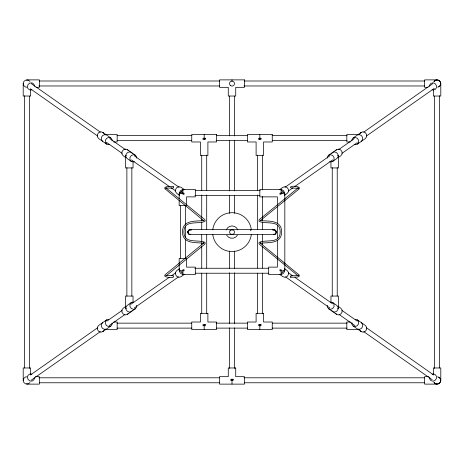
<?xml version="1.0" encoding="UTF-8"?>
<svg xmlns="http://www.w3.org/2000/svg" width="464" height="464" viewBox="0 0 464 464"><rect width="100%" height="100%" fill="white"/><g stroke="black" fill="none" stroke-linecap="round" stroke-linejoin="round"><path stroke-width="0.7" d="M283.382 270.738L282.483 272.617L281.091 273.157M112.102 140.876L112.126 139.757L110.89 138.011L106.882 135.198M136.671 158.131L136.7 157.012L135.459 155.272L127.449 149.646L125.39 149.072L123.302 149.878L121.98 151.769L121.928 154.007L123.163 155.747L126.022 157.76M327.34 305.306L327.3 306.988L328.541 308.728L336.551 314.354L338.61 314.928L340.698 314.122L342.02 312.231L342.072 309.993L340.837 308.253L337.978 306.24M351.915 322.567L351.874 324.243L353.11 325.989L357.118 328.802M429.722 377.215L429.687 378.897L430.923 380.637L432.982 381.211L435.07 380.399L436.398 378.514L436.45 376.275L435.209 374.535L433.15 373.961L432.106 374.361M125.93 156.82L125.982 154.582L127.304 152.691L129.398 151.885L131.457 152.459L132.281 153.619M179.516 194.457L179.568 192.218L180.896 190.327L182.984 189.521M284.484 269.543L284.432 271.782L283.104 273.673L281.016 274.479M338.07 307.18L338.018 309.418L336.696 311.309L334.602 312.115L332.543 311.541L331.719 310.381M290.963 276.747L290.725 277.257L290.725 275.767L297.424 275.599M34.458 377.725L33.872 379.83L32.155 381.077L29.98 380.99L28.165 379.604L27.405 377.441L27.997 375.335L29.708 374.088L31.888 374.175M30.659 90.01L30.659 96.031L23.2 96.031L23.2 83.601L23.913 81.409L25.775 80.057L28.084 80.057L29.945 81.409M29.945 382.591L28.084 383.943L25.775 383.943L23.913 382.591L23.2 380.399L23.913 378.206L25.775 376.849L26.929 376.849M434.055 81.409L435.916 80.057L438.225 80.057L440.087 81.409L440.8 83.601L440.087 85.794L438.689 86.809M433.341 373.99L433.341 367.969L440.8 367.969L440.8 380.399L440.087 382.591L438.225 383.943L435.916 383.943L434.055 382.591M250.374 230.103L250.601 229.628L250.821 230.103M231.762 230.103L232.046 229.628L232.331 230.103M232.331 234.123L232.046 234.598L231.762 234.123M276.068 232.882L275.193 234.123L273.777 234.598L190.315 234.598L188.865 234.123L187.972 232.882L187.972 231.345L188.865 230.103L190.315 229.628L273.777 229.628L275.471 230.422M102.596 322.695L101.361 324.435L101.413 326.679L102.735 328.564L104.823 329.376L106.198 328.993M108.657 319.307L106.604 319.882L105.363 321.627L105.415 323.866L106.737 325.751L108.831 326.563L110.89 325.989L112.126 324.243L112.102 323.124M106.604 319.882L98.594 325.508L97.353 327.248L97.405 329.492L98.728 331.377L100.821 332.189L102.88 331.609L103.704 330.449M126.341 306.6L127.171 305.44L131.173 302.627L133.232 302.052M131.173 302.627L129.937 304.367L129.99 306.605L131.312 308.496L133.4 309.302L135.459 308.728L136.7 306.988L136.66 305.306M126.022 306.24L123.163 308.253L121.928 309.993L121.98 312.231L123.302 314.122L125.39 314.928L127.449 314.354L128.279 313.194M132.281 310.381L131.457 311.541L129.398 312.115L127.304 311.309L125.982 309.418L125.93 307.18M337.978 157.76L340.837 155.747L342.072 154.007L342.02 151.769L340.698 149.878L338.61 149.072L336.551 149.646L328.541 155.272L327.3 157.012L327.329 158.131M331.719 153.619L332.543 152.459L334.602 151.885L336.696 152.691L338.018 154.582L338.07 156.82M335.721 150.806L336.551 149.646M329.724 161.542L330.768 161.948L332.827 161.373L334.063 159.633L334.01 157.395L332.688 155.504L330.6 154.698L328.541 155.272M337.659 157.4L336.829 158.56L332.827 161.373M357.118 135.198L353.11 138.011L351.874 139.757L351.898 140.876M360.296 133.551L361.12 132.391L363.179 131.811L365.272 132.623L366.595 134.508L366.647 136.752L365.406 138.492L357.396 144.118L355.343 144.693L354.293 144.287M357.396 144.118L358.637 142.373L358.585 140.134L357.263 138.249L355.169 137.437L353.11 138.011M361.404 141.305L362.639 139.565L362.587 137.321L361.265 135.436L359.177 134.624L357.802 135.007M433.892 81.931L434.93 80.55L437.129 79.878L439.309 80.62L440.638 82.505L440.597 84.813L439.217 86.652L437.564 87.162M260.646 220.325L260.275 220.812L260.362 220.377L260.814 220.794L260.443 220.626C268.859 221.369 281.607 219.797 281.636 231.884C281.607 243.971 268.859 242.399 260.443 243.148L260.814 242.974L260.362 243.397L260.275 242.962L260.646 243.443M179.881 193.146L182.903 190.13M173.24 186.656C175.502 189.486 167.84 187.212 166.008 188.378M173.24 275.912C175.595 278.539 166.651 277.536 164.958 276.37L164.761 275.169L165.37 274.508L203.835 242.962L203.754 243.397L203.655 242.962L203.853 243.356L203.296 242.974L203.667 243.148C195.251 242.399 182.509 243.971 182.474 231.884C182.509 219.797 195.251 221.369 203.667 220.626L203.296 220.794L203.853 220.417L203.655 220.812L203.754 220.377L203.835 220.812L164.761 188.599L164.958 187.398L166.512 186.696L173.391 186.511M260.327 220.609L298.741 189.26L299.35 188.599L299.152 187.398C293.3 184.214 283.579 188.575 297.424 188.175M272.693 229.982L274.543 229.75L275.79 230.654L276.266 232.116L275.79 233.578L274.543 234.477L273.4 234.477L275.239 234.123L276.144 232.882L275.912 231.026M279.531 189.695L282.959 187.282L285.018 186.708L287.112 187.514L288.434 189.405L288.486 191.644L287.245 193.384L284.386 195.396M357.692 134.798L361.12 132.391M285.018 187.276L329.771 155.84M338.569 149.663L354.368 138.568M363.799 132.078L432.813 83.607M366.606 135.917L434.35 88.334M288.463 190.93L293.178 187.618M294.356 186.795L332.63 159.912M342.014 153.323L357.228 142.639M179.614 268.604L176.755 270.616L175.514 272.356L175.566 274.595L176.888 276.486L178.982 277.292L181.041 276.718L184.469 274.305M106.871 321.134L122.078 310.451M130.877 304.274L169.151 277.391M171.506 275.738L175.63 272.844M30.334 375.022L97.492 327.857M31.285 380.161L100.294 331.69M109.144 325.612L124.938 314.517M134.322 307.928L178.489 276.909M102.88 331.609L106.308 329.202M106.882 328.802L110.89 325.989M127.449 314.354L135.459 308.728M166.379 188.204L166.025 188.448L166.077 187.891L166.321 188.204L165.996 187.926L204.409 219.269L205.158 220.104L204.92 221.467C197.49 224.53 183.935 219.53 183.918 231.884C183.935 244.238 197.49 239.244 204.92 242.307L205.158 243.67L204.409 244.499L166.077 275.877L166.025 275.32M297.731 275.564L298.085 275.32L298.033 275.877L297.795 275.564L298.114 275.848L259.701 244.499L258.958 243.67L259.19 242.307C266.62 239.244 280.175 244.238 280.192 231.884C280.175 219.53 266.62 224.53 259.19 221.467L258.958 220.104L259.701 219.269L298.114 187.926L297.795 188.204L298.085 188.448L298.033 187.891L298.103 188.378M109.707 144.287L108.657 144.693L106.604 144.118L98.594 138.492L97.353 136.752L97.405 134.508L98.728 132.623L100.821 131.811L102.88 132.391L106.308 134.798M134.276 161.542L133.232 161.948L131.173 161.373L127.171 158.56L126.341 157.4M183.007 190.611L181.61 191.156L180.728 192.409L180.716 193.03L182.949 193.03M428.661 376.669L424.641 376.669L424.641 384.128L437.071 384.128L439.309 383.38L440.638 381.495L440.597 379.187L439.217 377.348L437.564 376.838M272.832 229.947L273.777 229.628L275.193 230.103L276.068 231.345M273.4 229.75L273.777 229.628L273.777 230.103M31.888 89.825L29.708 89.912L27.997 88.665L27.405 86.559L28.165 84.396L29.98 83.01L32.155 82.923L33.872 84.17L34.458 86.275M437.071 79.872L424.641 79.872L424.641 87.331L427.988 87.331M39.295 81.003L219.727 81.003M244.366 81.003L424.798 81.003M38.889 85.973L219.414 85.973M243.96 85.973L424.485 85.973M26.929 87.151L25.775 87.151L23.913 85.794L23.2 83.601M36.012 87.331L39.359 87.331L39.359 79.872L26.929 79.872L26.929 80.585M104.742 134.525L117.172 134.525L117.172 141.978L113.715 141.978M359.258 134.525L346.828 134.525L346.828 141.978L350.285 141.978M117.038 135.65L191.968 135.65M216.508 135.65L247.59 135.65M272.124 135.65L347.06 135.65M117.085 140.621L191.603 140.621M216.114 140.621L247.254 140.621M272.49 140.621L347.008 140.621M126.295 155.51L125.582 155.51L125.582 167.939L133.04 167.939L133.04 161.721M337.705 155.51L338.418 155.51L338.418 167.939L330.96 167.939L330.96 161.721M195.222 190.547L260.205 190.547M281.149 193.03L283.382 193.03L283.365 192.409L282.483 191.156L281.091 190.611M194.828 195.518L259.869 195.518M185.919 205.575L179.174 205.575L179.174 200.048M191.087 229.75L189.55 229.75L188.309 230.654L187.833 232.116L188.309 233.578L189.55 234.477L190.571 234.477M185.293 258.425L179.174 258.425L179.174 270.854L184.051 270.854L184.051 269.7L182.903 269.7L182.903 274.584L195.327 274.584L195.327 267.125L186.627 267.125L186.627 258.425M194.828 268.256L268.546 268.256M195.222 273.226L268.871 273.226M173.391 275.767L166.008 275.39M290.725 277.257L297.598 277.072L299.152 276.37L299.35 275.169L260.327 243.165M126.295 308.49L125.582 308.49L125.582 296.061L133.04 296.061L133.04 302.279M337.705 308.49L338.418 308.49L338.418 296.061L330.96 296.061L330.96 302.279M113.715 322.022L117.172 322.022L117.172 329.475L104.742 329.475M350.285 322.022L346.828 322.022L346.828 329.475L359.258 329.475M117.085 323.147L191.603 323.147M216.114 323.147L247.254 323.147M272.49 323.147L347.008 323.147M117.038 328.118L191.968 328.118M216.508 328.118L247.59 328.118M272.124 328.118L347.06 328.118M35.339 376.669L39.359 376.669L39.359 384.128L26.929 384.128L26.929 383.415M38.889 377.795L219.414 377.795M243.96 377.795L424.485 377.795M39.295 382.771L219.727 382.771M244.366 382.771L424.798 382.771M106.198 135.007L104.823 134.624L102.735 135.436L101.413 137.321L101.361 139.565L102.596 141.305M110.89 138.011L108.831 137.437L106.737 138.249L105.415 140.134L105.363 142.373L106.604 144.118M135.459 155.272L133.4 154.698L131.312 155.504L129.99 157.395L129.937 159.633L131.173 161.373M330.768 302.052L332.827 302.627L336.829 305.44L337.659 306.6M328.541 308.728L330.6 309.302L332.688 308.496L334.01 306.605L334.063 304.367L332.827 302.627M355.343 319.307L357.396 319.882L365.406 325.508L366.647 327.248L366.595 329.492L365.272 331.377L363.179 332.189L361.12 331.609L357.692 329.202M353.11 325.989L355.169 326.563L357.263 325.751L358.585 323.866L358.637 321.627L357.396 319.882M357.802 328.993L359.177 329.376L361.265 328.564L362.587 326.679L362.639 324.435L361.404 322.695M437.129 384.122L434.93 383.45L433.892 382.069M432.106 89.639L433.15 90.039L435.209 89.465L436.45 87.725L436.398 85.486L435.07 83.601L432.982 82.789L430.923 83.363L429.687 85.103L429.71 86.223M281.016 189.521L283.104 190.327L284.432 192.218L284.484 194.457M183.007 273.157L181.61 272.617L180.716 270.738M182.984 274.479L180.896 273.673L179.568 271.782L179.516 269.543M184.469 189.695L181.041 187.282L178.982 186.708L176.888 187.514L175.566 189.405L175.514 191.644L176.755 193.384L179.614 195.396M109.724 138.568L125.524 149.663M134.322 155.84L179.075 187.276M31.285 83.607L100.294 132.078M30.334 88.746L97.492 135.917M106.285 142.228L122.078 153.323M131.463 159.912L169.743 186.795M170.92 187.618L175.63 190.93M284.386 268.604L287.245 270.616L288.486 272.356L288.434 274.595L287.112 276.486L285.018 277.292L282.959 276.718L279.531 274.305M288.463 272.844L292.587 275.738M294.942 277.391L332.63 303.862M342.014 310.451L357.228 321.134M366.606 327.857L433.765 375.022M363.799 331.69L432.222 379.749M285.609 276.909L329.771 307.928M339.155 314.517L354.954 325.612M438.689 377.191L440.087 378.206L440.8 380.399M360.296 330.449L361.12 331.609M335.721 313.194L336.551 314.354M127.449 149.646L128.279 150.806M102.88 132.391L103.704 133.551M440.8 83.601L440.8 96.031L433.341 96.031L433.341 90.01M439.605 95.793L439.605 367.975M434.635 96.112L434.635 368.381M337.224 167.661L337.224 296.107M332.247 167.661L332.247 296.107M277.373 205.575L277.373 196.875L259.828 196.875L259.828 189.416L281.097 189.416L281.097 194.3L279.949 194.3L279.949 193.146L284.826 193.146L284.826 270.854L279.949 270.854L279.949 269.7L281.097 269.7L281.097 274.584L268.673 274.584L268.673 267.125L277.373 267.125L277.373 258.425M277.373 206.3L277.373 223.677M277.373 225.121L277.373 238.879M277.373 240.323L277.373 257.7M273.777 234.123L273.777 234.598M262.363 155.109L262.363 189.875M262.363 196.394L262.363 221.021M262.363 222.471L262.363 229.715M262.363 234.784L262.363 241.303M262.363 242.747L262.363 244.922M262.363 246.372L262.363 268.099M262.363 273.168L262.363 313.734M259.828 134.525L259.828 139.403M259.828 324.597L259.828 329.475M257.392 155.109L257.392 190.6M257.392 194.944L257.392 229.715M257.392 234.784L257.392 268.099M257.392 273.168L257.392 313.734M250.601 229.628L250.601 230.103M234.535 96.112L234.535 135.94M234.535 140.285L234.535 190.971M234.535 195.315L234.535 213.423M234.535 251.076L234.535 268.453M234.535 272.797L234.535 323.489M234.535 327.833L234.535 368.381M232 79.872L232 81.119M232 379.245L232 384.128M229.564 96.112L229.564 135.94M229.564 140.285L229.564 190.971M229.564 195.315L229.564 213.423M229.564 251.076L229.564 268.453M229.564 272.797L229.564 323.489M229.564 327.833L229.564 368.381M206.7 155.109L206.7 190.6M206.7 194.944L206.7 229.715M206.7 234.784L206.7 268.099M206.7 273.168L206.7 313.734M204.172 134.525L204.172 139.403M204.172 324.597L204.172 329.475M201.73 155.109L201.73 190.6M201.73 194.944L201.73 217.401M201.73 218.846L201.73 221.021M201.73 222.471L201.73 229.715M201.73 234.784L201.73 241.303M201.73 242.747L201.73 244.922M201.73 246.372L201.73 268.099M201.73 273.168L201.73 313.734M190.315 230.103L190.315 229.628L191.284 229.947L190.315 229.628L188.9 230.103L188.024 231.345L188.024 232.882L188.9 234.123L190.315 234.598L190.315 234.123M186.627 205.575L186.627 196.875L195.327 196.875L195.327 189.416L182.903 189.416L182.903 194.3L184.051 194.3L184.051 193.146L179.174 193.146L179.174 198.667M185.432 205.598L185.432 225.046M185.432 226.484L185.432 238.009M185.432 239.447L185.432 258.17M180.461 205.262L180.461 258.506M131.846 167.661L131.846 296.107M126.875 167.661L126.875 296.107M30.659 373.99L30.659 367.969L23.2 367.969L23.2 380.399M29.464 96.112L29.464 368.381M24.488 95.793L24.488 367.975M251.355 234.285A19.43 19.43 0 0 1 212.738 234.285M212.738 229.941A19.43 19.43 0 0 1 251.355 229.941M237.406 235.207A6.189 6.189 0 0 1 226.687 235.207M226.229 229.999A6.189 6.189 0 0 1 237.864 229.999M230.034 230.654L229.564 232.116L230.034 233.578L231.281 234.477L232.818 234.477L234.059 233.578L234.535 232.116L234.059 230.654L232.818 229.75L231.281 229.75L230.034 230.654M244.429 79.872L219.571 79.872L219.571 87.331L228.271 87.331L228.271 96.031L235.729 96.031L235.729 87.331L244.429 87.331L244.429 79.872M216.595 134.525L191.742 134.525L191.742 141.978L200.442 141.978L200.442 155.51L207.895 155.51L207.895 141.978L216.595 141.978L216.595 134.525M272.258 134.525L247.405 134.525L247.405 141.978L256.105 141.978L256.105 155.51L263.558 155.51L263.558 141.978L272.258 141.978L272.258 134.525M205.32 138.255L203.017 138.255L203.017 139.403L205.32 139.403L205.32 138.255M260.983 138.255L258.68 138.255L258.68 139.403L260.983 139.403L260.983 138.255M207.895 313.322L200.442 313.322L200.442 322.022L191.742 322.022L191.742 329.475L216.595 329.475L216.595 322.022L207.895 322.022L207.895 313.322M263.558 313.322L256.105 313.322L256.105 322.022L247.405 322.022L247.405 329.475L272.258 329.475L272.258 322.022L263.558 322.022L263.558 313.322M205.32 324.597L203.017 324.597L203.017 325.745L205.32 325.745L205.32 324.597M260.983 324.597L258.68 324.597L258.68 325.745L260.983 325.745L260.983 324.597M235.729 367.969L228.271 367.969L228.271 376.669L219.571 376.669L219.571 384.128L244.429 384.128L244.429 376.669L235.729 376.669L235.729 367.969M233.154 379.245L230.846 379.245L230.846 380.399L233.154 380.399L233.154 379.245M230.759 85.753A2.488 2.488 0 0 0 234.488 83.601A2.488 2.488 0 0 0 230.759 81.449A2.488 2.488 0 0 0 230.759 85.753"/></g></svg>
